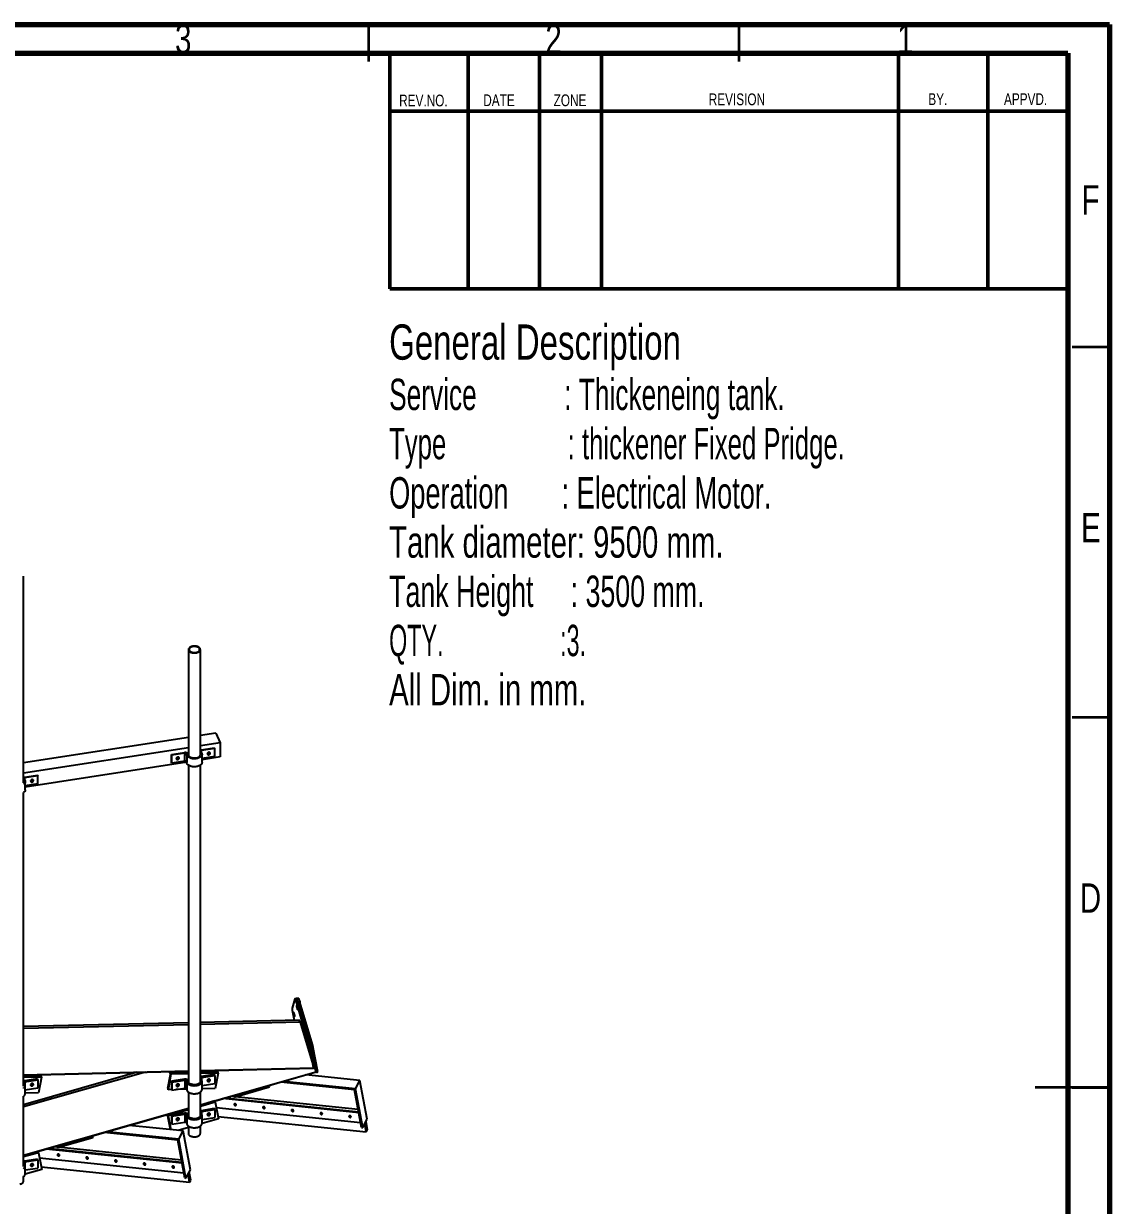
# Model space of a CAD drawing. Header units: millimetres. Extents: x 122 to 2816, y -707 to 556.
# Drawn here: x 394.2 to 540.7, y 220.1 to 379.7 of the extents above; entities that cross this region are included whole.
import ezdxf

# ---------------------------------------------------------------- set-up
doc = ezdxf.new("R2010")
doc.units = ezdxf.units.MM
doc.styles.add('SLDTEXTSTYLE0', font='TXT', dxfattribs={"width": 0.7})
doc.styles.add('SLDTEXTSTYLE1', font='TXT', dxfattribs={"width": 0.626316})
doc.styles.add('SLDTEXTSTYLE2', font='TXT', dxfattribs={"width": 0.613043})
doc.styles.add('SLDTEXTSTYLE3', font='TXT', dxfattribs={"width": 0.648571})
doc.styles.add('SLDTEXTSTYLE4', font='TXT', dxfattribs={"width": 0.638462})
doc.styles.add('SLDTEXTSTYLE5', font='TXT', dxfattribs={"width": 0.556})
doc.styles.add('SLDTEXTSTYLE7', font='TXT', dxfattribs={"width": 0.75})

# ---------------------------------------------------------------- blocks, each defined once
blk = doc.blocks.new('SW_NOTE_0')
at = {"color": 0, "linetype": 'Continuous', "lineweight": 0, "attachment_point": 1}
for s, insert, char_height, style in [('General Description', (0, 6.14), 4.7625, 'SLDTEXTSTYLE0'), ('Service            : Thickeneing tank.', (0, -1.19), 4.2333, 'SLDTEXTSTYLE1'), ('Type                 : thickener Fixed Pridge.', (0, -7.83), 4.2333, 'SLDTEXTSTYLE2'), ('Operation       : Electrical Motor.', (0, -14.48), 4.2333, 'SLDTEXTSTYLE3'), ('Tank diameter: 9500 mm.', (0, -21.12), 4.2333, 'SLDTEXTSTYLE0'), ('Tank Height     : 3500 mm.', (0, -27.77), 4.2333, 'SLDTEXTSTYLE4'), ('QTY.                  :3.', (0, -34.41), 4.2333, 'SLDTEXTSTYLE5'), ('All Dim. in mm.', (0, -41.05), 4.2333, 'SLDTEXTSTYLE0')]:
    blk.add_mtext(s, dxfattribs=dict(at, insert=insert, char_height=char_height, style=style))

msp = doc.modelspace()

# ---------------------------------------------------------------- linework, layer by layer
at = {"color": 7, "linetype": 'Continuous', "lineweight": 70}
for p, q in [((140.74355, 379.548928), (540.74355, 379.548928)), ((540.74355, 379.548928), (540.74355, 92.548928)), ((145.74355, 375.682453), (535.146022, 375.682453)), ((535.146022, 375.682453), (535.146022, 98.682453))]:
    msp.add_line(p, q, dxfattribs=at)
at = {"color": 7, "linetype": 'Continuous', "lineweight": 35}
for p, q in [((440.74355, 374.548928), (440.74355, 379.548928)), ((490.74355, 374.548928), (490.74355, 379.548928)), ((535.74355, 336.048928), (540.74355, 336.048928)), ((535.74355, 286.048928), (540.74355, 286.048928)), ((540.74455, 236.048928), (530.74255, 236.048928)), ((535.74355, 236.048928), (540.74355, 236.048928))]:
    msp.add_line(p, q, dxfattribs=at)
at = {"color": 7, "linetype": 'Continuous', "lineweight": 50}
for p, q in [((443.586411, 375.682453), (443.586411, 343.859534)), ((454.162349, 375.682453), (454.162349, 343.996239)), ((463.82176, 375.682453), (463.82176, 343.859513)), ((472.179207, 375.682453), (472.179207, 343.859534)), ((512.295892, 375.682453), (512.295892, 343.859534)), ((524.332504, 375.682453), (524.332504, 343.859513)), ((535.146022, 367.866732), (443.586411, 367.866732)), ((535.146022, 343.859534), (443.586411, 343.859534))]:
    msp.add_line(p, q, dxfattribs=at)
at = {"color": 7, "linetype": 'Continuous', "lineweight": 25}
for p, q in [((394.155047, 277.203026), (394.155047, 305.089791)), ((416.403415, 295.17128), (416.403415, 280.893528)), ((418.013415, 280.893528), (418.013415, 295.17128)), ((416.403415, 283.31039), (394.155047, 279.868928)), ((420.100165, 283.882217), (418.013415, 283.559431)), ((420.704076, 282.58111), (418.013415, 282.164909)), ((420.100165, 283.882217), (420.704076, 282.58111)), ((420.704076, 282.58111), (420.704076, 280.675848)), ((416.403415, 281.915868), (394.155047, 278.474406)), ((414.103583, 281.01576), (415.874447, 281.289684)), ((414.155346, 280.904237), (414.103583, 281.01576)), ((414.103583, 279.927039), (414.103583, 281.01576)), ((415.92621, 281.178161), (414.155346, 280.904237)), ((414.155346, 279.815516), (414.155346, 280.904237)), ((415.92621, 280.08944), (415.92621, 281.178161)), ((416.175082, 281.017906), (416.175082, 279.929185)), ((416.377974, 280.97786), (416.377974, 281.066638)), ((418.128274, 281.638315), (419.899138, 281.912239)), ((419.950901, 281.800715), (418.180037, 281.526791)), ((418.241749, 279.929185), (418.241749, 281.017906)), ((419.899138, 281.912239), (419.950901, 281.800715)), ((419.950901, 280.711994), (419.950901, 281.800715)), ((416.175082, 279.975286), (394.383381, 276.604464)), ((414.155346, 279.815516), (414.103583, 279.927039)), ((415.92621, 280.08944), (414.155346, 279.815516)), ((416.403415, 279.55517), (416.403415, 236.764604)), ((418.013415, 236.763421), (418.013415, 279.55517)), ((419.950901, 280.711994), (418.241749, 280.447616)), ((420.704076, 280.675848), (418.241749, 280.294966)), ((394.269906, 277.947812), (396.04077, 278.221736)), ((396.092534, 278.110213), (394.32167, 277.836289)), ((396.04077, 278.221736), (396.092534, 278.110213)), ((396.092534, 277.021492), (396.092534, 278.110213)), ((394.383381, 276.238682), (394.383381, 277.327403)), ((396.092534, 277.021492), (394.383381, 276.757114)), ((394.155047, 236.207546), (394.155047, 275.864667)), ((430.771095, 247.997719), (430.392293, 246.744992)), ((430.973102, 248.067253), (430.782191, 248.012739)), ((431.009672, 248.052864), (431.006405, 248.042058)), ((431.211679, 248.122398), (431.020768, 248.067883)), ((431.218459, 247.499713), (431.027548, 247.445199)), ((432.719299, 241.731535), (431.027548, 247.445199)), ((432.91021, 241.78605), (431.218459, 247.499713)), ((431.457036, 247.554858), (431.266125, 247.500343)), ((432.957876, 241.78668), (431.266125, 247.500343)), ((433.148787, 241.841194), (431.457036, 247.554858)), ((430.413893, 246.490713), (430.669333, 245.135372)), ((416.403415, 244.795595), (394.155047, 244.265696)), ((431.354761, 245.151697), (418.013415, 244.833941)), ((431.470536, 244.882895), (433.323893, 238.701922)), ((432.719299, 241.731535), (432.91021, 241.78605)), ((433.020449, 241.340801), (432.829538, 241.286287)), ((433.304286, 238.767314), (432.829538, 241.286287)), ((432.957876, 241.78668), (433.148787, 241.841194)), ((433.524466, 238.666526), (433.020449, 241.340801)), ((433.259026, 241.395946), (433.068115, 241.341431)), ((433.6526, 238.240204), (433.068115, 241.341431)), ((433.87141, 238.146686), (433.259026, 241.395946)), ((394.155047, 237.769022), (416.403415, 238.29892)), ((394.155047, 237.7319), (416.403415, 238.261799)), ((409.476236, 238.096812), (394.155047, 233.721844)), ((394.155047, 237.678881), (395.787713, 237.717767)), ((395.445188, 237.762628), (395.763373, 237.770207)), ((395.787713, 237.717767), (395.758158, 237.551809)), ((395.787713, 237.717767), (395.763373, 237.770207)), ((396.453417, 237.786642), (396.531374, 237.618685)), ((408.13081, 238.064767), (408.193788, 237.730609)), ((408.282161, 238.068372), (408.338054, 237.771804)), ((409.030554, 238.086197), (409.051416, 237.975504)), ((413.639942, 235.970542), (413.965043, 237.796073)), ((414.046361, 237.850507), (413.672003, 235.74838)), ((413.950237, 237.98106), (413.848179, 238.20094)), ((413.953598, 238.203451), (414.031555, 238.035494)), ((414.749061, 238.222397), (414.849265, 238.00651)), ((414.878819, 238.172468), (414.849265, 238.00651)), ((414.849265, 238.00651), (416.403415, 238.043526)), ((414.854479, 238.224907), (415.172664, 238.232486)), ((414.854479, 238.224907), (414.878819, 238.172468)), ((414.878819, 238.172468), (416.403415, 238.20878)), ((418.013415, 238.337266), (433.323893, 238.701922)), ((418.013415, 238.300145), (433.309215, 238.664452)), ((418.013415, 238.247126), (419.651596, 238.286143)), ((418.013415, 233.705365), (433.671863, 238.176637)), ((418.013415, 233.677824), (433.656159, 238.144611)), ((418.013415, 238.081872), (419.622041, 238.120185)), ((419.899412, 237.782721), (418.128548, 237.508798)), ((419.309071, 238.331004), (419.627256, 238.338583)), ((419.651596, 238.286143), (419.622041, 238.120185)), ((419.651596, 238.286143), (419.627256, 238.338583)), ((419.951176, 237.671198), (419.899412, 237.782721)), ((420.410063, 238.002074), (420.035705, 235.899947)), ((420.3173, 238.355018), (420.395257, 238.187061)), ((439.565989, 236.99172), (432.270314, 237.748883)), ((433.323893, 238.701922), (433.309215, 238.664452)), ((433.333555, 238.612012), (433.313979, 238.676612)), ((433.333555, 238.612012), (433.318976, 238.689369)), ((433.524466, 238.666526), (433.333555, 238.612012)), ((433.671863, 238.176637), (433.523489, 238.666247)), ((433.656159, 238.144611), (433.671863, 238.176637)), ((433.656159, 238.144611), (433.680499, 238.092171)), ((433.680499, 238.092171), (433.666602, 238.165907)), ((433.680499, 238.092171), (433.87141, 238.146686)), ((394.155047, 237.513627), (395.758158, 237.551809)), ((396.035529, 237.214345), (394.264665, 236.940422)), ((394.316429, 236.828898), (396.087293, 237.102822)), ((394.37814, 235.231292), (394.37814, 236.320013)), ((395.421502, 236.550021), (395.42354, 236.567254)), ((396.087293, 237.102822), (396.035529, 237.214345)), ((396.087293, 237.102822), (396.087293, 236.014101)), ((396.54618, 237.433698), (396.171822, 235.331571)), ((415.874721, 237.160167), (414.103857, 236.886243)), ((414.103857, 236.886243), (414.155621, 236.77472)), ((414.103857, 236.886243), (414.103857, 235.797522)), ((414.155621, 236.77472), (415.926485, 237.048644)), ((414.155621, 236.77472), (414.155621, 235.685999)), ((415.099706, 236.470941), (415.101745, 236.488184)), ((415.926485, 237.048644), (415.926485, 235.959923)), ((416.175356, 236.888389), (416.175356, 235.799668)), ((416.378249, 236.848343), (416.378249, 236.93712)), ((418.180312, 237.397274), (419.951176, 237.671198)), ((418.242023, 235.799668), (418.242023, 236.888389)), ((418.242023, 236.318099), (419.951176, 236.582477)), ((419.285385, 237.118397), (419.287421, 237.135602)), ((419.951176, 237.671198), (419.951176, 236.582477)), ((422.54402, 234.912148), (427.316797, 236.275015)), ((422.573575, 234.755334), (427.346352, 236.118201)), ((426.974272, 236.236597), (427.292457, 236.327455)), ((427.316797, 236.275015), (427.292457, 236.327455)), ((427.316797, 236.275015), (427.346352, 236.118201)), ((438.820474, 235.75309), (428.890169, 236.783682)), ((438.950908, 235.867676), (429.219251, 236.877651)), ((438.950908, 235.867676), (439.565989, 236.99172)), ((440.551142, 231.764582), (439.565989, 236.99172)), ((394.155047, 225.371496), (394.155047, 234.861067)), ((394.37814, 235.749723), (396.087293, 236.014101)), ((396.171822, 235.331571), (394.37814, 235.28885)), ((413.672003, 235.74838), (413.654748, 235.785555)), ((414.121695, 235.759091), (413.672003, 235.74838)), ((414.103857, 235.797522), (414.155621, 235.685999)), ((414.155621, 235.685999), (415.926485, 235.959923)), ((416.175356, 235.808004), (414.72032, 235.773348)), ((416.403415, 235.425849), (416.403415, 232.17326)), ((418.013415, 232.17326), (418.013415, 235.425456)), ((420.035705, 235.899947), (418.242023, 235.857226)), ((439.406007, 232.646304), (421.066477, 234.549626)), ((439.3894, 232.734418), (421.288372, 234.612988)), ((422.550052, 234.806014), (422.12048, 234.850596)), ((422.481509, 234.953688), (422.573575, 234.755334)), ((422.51968, 234.964588), (422.837866, 235.055446)), ((422.51968, 234.964588), (422.54402, 234.912148)), ((422.54402, 234.912148), (422.573575, 234.755334)), ((439.327124, 233.064848), (422.697477, 234.790714)), ((439.780999, 230.656631), (438.820474, 235.75309)), ((439.936062, 230.640538), (438.950908, 235.867676)), ((394.155047, 226.892604), (416.403415, 233.245629)), ((394.155047, 226.865063), (416.403415, 233.218088)), ((419.899138, 233.19197), (418.128274, 232.918046)), ((418.180037, 232.806523), (419.950901, 233.080447)), ((419.950901, 233.080447), (419.899138, 233.19197)), ((419.950901, 233.080447), (419.950901, 231.991726)), ((419.9742, 234.237726), (419.976293, 234.233216)), ((420.030505, 234.054324), (420.454121, 231.806655)), ((420.160915, 233.362383), (439.652295, 231.339519)), ((413.590382, 232.370769), (413.572326, 232.40967)), ((413.610497, 232.42057), (413.612591, 232.41606)), ((413.99079, 230.354989), (413.644594, 232.191877)), ((413.666803, 232.237168), (414.022149, 230.351735)), ((415.874447, 232.569416), (414.103583, 232.295492)), ((414.103583, 232.295492), (414.155346, 232.183969)), ((414.103583, 232.295492), (414.103583, 231.206771)), ((414.155346, 232.183969), (415.92621, 232.457893)), ((414.155346, 232.183969), (414.155346, 231.095248)), ((414.155346, 231.095248), (415.92621, 231.369171)), ((415.92621, 232.457893), (415.92621, 231.369171)), ((416.175082, 232.297637), (416.175082, 231.208916)), ((416.377974, 232.257592), (416.377974, 232.346369)), ((420.454121, 231.806655), (418.240019, 231.174418)), ((418.241749, 231.208916), (418.241749, 232.297637)), ((418.241749, 231.727348), (419.950901, 231.991726)), ((420.390596, 232.143713), (440.418701, 230.065147)), ((439.936062, 230.640538), (440.551142, 231.764582)), ((440.586451, 230.371704), (440.382143, 231.455741)), ((414.956591, 228.938755), (405.026286, 229.969347)), ((415.087026, 229.053341), (405.355368, 230.063316)), ((415.702106, 230.177385), (408.406431, 230.934548)), ((414.103583, 231.206771), (414.155346, 231.095248)), ((416.403415, 230.649975), (415.002624, 230.249979)), ((415.087026, 229.053341), (415.702106, 230.177385)), ((416.687259, 224.950247), (415.702106, 230.177385)), ((416.403415, 230.834901), (416.403415, 229.848015)), ((418.013415, 229.848015), (418.013415, 230.834901)), ((439.780999, 230.656631), (439.936062, 230.640538)), ((440.418701, 230.065147), (440.214394, 231.149184)), ((440.418701, 230.065147), (440.586451, 230.371704)), ((398.617626, 228.139353), (398.709692, 227.940999)), ((398.655798, 228.150253), (398.973983, 228.241111)), ((398.655798, 228.150253), (398.680138, 228.097813)), ((398.680138, 228.097813), (403.452914, 229.46068)), ((398.709692, 227.940999), (403.482469, 229.303866)), ((403.110389, 229.422262), (403.428574, 229.51312)), ((403.452914, 229.46068), (403.428574, 229.51312)), ((403.452914, 229.46068), (403.482469, 229.303866)), ((415.917116, 223.842296), (414.956591, 228.938755)), ((416.072179, 223.826203), (415.087026, 229.053341)), ((396.110317, 227.423391), (396.11241, 227.418881)), ((396.166622, 227.239989), (396.590238, 224.99232)), ((396.297032, 226.548048), (415.788412, 224.525184)), ((415.542124, 225.831969), (397.202594, 227.735291)), ((415.525517, 225.920083), (397.424489, 227.798653)), ((398.686169, 227.99168), (398.256597, 228.036261)), ((398.680138, 228.097813), (398.709692, 227.940999)), ((415.463241, 226.250513), (398.833594, 227.976379)), ((396.035255, 226.377635), (394.264391, 226.103711)), ((394.316155, 225.992188), (396.087019, 226.266112)), ((396.590238, 224.99232), (394.376136, 224.360083)), ((394.377866, 224.394581), (394.377866, 225.483302)), ((394.377866, 224.913013), (396.087019, 225.177391)), ((396.087019, 226.266112), (396.035255, 226.377635)), ((396.087019, 226.266112), (396.087019, 225.177391)), ((396.526713, 225.329378), (416.554819, 223.250812)), ((416.072179, 223.826203), (416.687259, 224.950247)), ((394.155047, 223.43571), (394.155047, 224.024557)), ((415.917116, 223.842296), (416.072179, 223.826203)), ((416.554819, 223.250812), (416.350511, 224.334849)), ((416.722568, 223.557369), (416.51826, 224.641406)), ((416.554819, 223.250812), (416.722568, 223.557369))]:
    msp.add_line(p, q, dxfattribs=at)
at = {"color": 8, "linetype": 'Continuous', "lineweight": 25}
for p, q in [((416.377036, 280.984979), (416.377036, 281.050833)), ((418.180037, 281.220967), (418.180037, 281.526791)), ((394.32167, 277.530465), (394.32167, 277.836289)), ((416.403415, 244.524036), (394.155047, 243.994137)), ((431.470536, 244.882895), (418.013415, 244.562382)), ((410.625329, 238.12418), (394.155047, 233.421089)), ((414.827018, 238.05444), (414.031555, 238.035494)), ((416.403415, 237.906646), (414.046361, 237.850507)), ((420.410063, 238.002074), (418.013415, 237.944992)), ((420.395257, 238.187061), (419.630708, 238.168852)), ((396.54618, 237.433698), (394.155047, 237.376747)), ((394.316429, 236.828898), (394.316429, 236.523074)), ((396.531374, 237.618685), (395.766825, 237.600475)), ((416.377311, 236.921315), (416.377311, 236.855462)), ((418.180312, 237.397274), (418.180312, 237.09145)), ((416.403415, 233.21298), (413.612591, 232.41606)), ((416.403415, 233.018608), (413.666803, 232.237168)), ((419.976293, 234.233216), (418.013415, 233.672716)), ((420.030505, 234.054324), (418.013415, 233.478344)), ((416.377036, 232.330564), (416.377036, 232.264711)), ((418.180037, 232.806523), (418.180037, 232.500699)), ((396.11241, 227.418881), (394.155047, 226.859956)), ((396.166622, 227.239989), (394.155047, 226.665584)), ((394.316155, 225.992188), (394.316155, 225.686364))]:
    msp.add_line(p, q, dxfattribs=at)
at = {"color": 7, "linetype": 'Continuous', "lineweight": 25, "flags": 128}
for points in [[(416.622706, 294.852478), (416.693542, 294.814047), (416.771886, 294.780824), (416.856595, 294.753295), (416.946435, 294.731862), (417.040095, 294.716836), (417.136209, 294.708437), (417.233376, 294.706787), (417.33018, 294.71191), (417.425207, 294.723733), (417.517074, 294.742081), (417.604439, 294.766688), (417.68603, 294.797195), (417.760656, 294.833157), (417.827229, 294.87405), (417.884778, 294.919277), (417.932465, 294.968178), (417.969593, 295.020042), (417.995621, 295.07411), (418.01017, 295.129596), (418.013028, 295.18569), (418.004153, 295.241573), (417.983674, 295.296431), (417.95189, 295.349465), (417.909265, 295.3999), (417.856419, 295.447001), (417.794125, 295.490082), (417.723289, 295.528513), (417.644945, 295.561736), (417.560236, 295.589265), (417.470396, 295.610698), (417.376736, 295.625724), (417.280622, 295.634123), (417.183454, 295.635773), (417.086651, 295.63065), (416.991623, 295.618827), (416.899757, 295.600479), (416.812391, 295.575872), (416.730801, 295.545365), (416.656175, 295.509403), (416.589602, 295.46851), (416.532053, 295.423283), (416.484366, 295.374382), (416.447238, 295.322518), (416.42121, 295.26845), (416.40666, 295.212964), (416.403802, 295.15687), (416.412678, 295.100987), (416.433157, 295.046129), (416.46494, 294.993095), (416.507566, 294.94266), (416.560411, 294.895559), (416.622706, 294.852478)], [(416.689887, 294.889045), (416.756663, 294.853083), (416.830857, 294.822346), (416.91125, 294.797339), (416.996523, 294.778472), (417.085275, 294.766054), (417.176049, 294.760291), (417.267355, 294.761276), (417.357692, 294.768993), (417.445579, 294.783315), (417.529571, 294.804009), (417.60829, 294.830732), (417.680443, 294.863048), (417.744846, 294.900424), (417.80044, 294.942248), (417.846313, 294.987833), (417.881712, 295.03643), (417.906055, 295.087241), (417.918944, 295.139432), (417.920165, 295.192146), (417.909699, 295.244517), (417.887719, 295.295686), (417.854584, 295.344812), (417.810839, 295.391089), (417.757202, 295.433757), (417.694555, 295.472114), (417.623925, 295.505532), (417.546472, 295.533461), (417.463468, 295.555444), (417.376277, 295.571118), (417.286329, 295.580228), (417.195102, 295.582622), (417.104093, 295.578262), (417.014797, 295.567219), (416.928681, 295.549675), (416.847158, 295.525918), (416.771567, 295.496338), (416.703148, 295.46142), (416.643026, 295.421738), (416.592188, 295.377944), (416.551469, 295.330756), (416.521536, 295.28095), (416.502882, 295.229343), (416.495812, 295.176782), (416.500444, 295.124131), (416.516701, 295.072255), (416.544315, 295.022004), (416.582834, 294.974204), (416.631625, 294.929641), (416.689887, 294.889045)], [(415.874447, 281.289684), (415.942432, 281.296639), (416.011477, 281.296741), (416.079523, 281.289987), (416.144543, 281.276579), (416.204601, 281.256915), (416.257907, 281.231582), (416.302872, 281.201335), (416.338156, 281.167074), (416.362709, 281.129821), (416.375799, 281.090685), (416.377036, 281.050833)], [(416.177505, 281.058735), (416.17512, 281.086073), (416.161655, 281.112318), (416.137865, 281.135996), (416.105088, 281.155776), (416.065167, 281.170545), (416.020346, 281.179474), (415.973142, 281.182061), (415.92621, 281.178161)], [(418.065847, 281.350831), (418.123319, 281.295202), (418.170005, 281.236304), (418.205354, 281.174831), (418.228949, 281.111508), (418.240512, 281.047081), (418.239907, 280.98231), (418.227142, 280.917959), (418.202365, 280.854786), (418.165871, 280.793537), (418.118088, 280.734933), (418.05958, 280.679665), (417.991038, 280.628384), (417.913268, 280.581696), (417.827189, 280.540151), (417.733814, 280.504239), (417.634245, 280.474382), (417.529656, 280.450933), (417.421279, 280.434169), (417.310393, 280.424287), (417.198304, 280.421404), (417.086335, 280.425553), (416.975804, 280.436686), (416.868017, 280.454671), (416.764242, 280.479297), (416.665704, 280.510273), (416.573565, 280.547233), (416.48891, 280.589743), (416.412738, 280.6373), (416.345947, 280.689345), (416.289324, 280.745264), (416.243537, 280.804397), (416.209126, 280.866047), (416.186496, 280.929487), (416.175914, 280.99397), (416.177505, 281.058735)], [(416.377036, 281.050833), (416.376137, 280.993708), (416.386974, 280.936925), (416.409394, 280.881284), (416.443081, 280.827569), (416.48756, 280.776539), (416.542205, 280.728912), (416.606243, 280.68536), (416.678773, 280.646497), (416.758772, 280.612872), (416.845111, 280.584958), (416.936573, 280.563149), (417.031868, 280.547753), (417.129653, 280.538986), (417.228549, 280.536973), (417.327161, 280.541742), (417.424098, 280.553225), (417.517994, 280.571261), (417.607524, 280.595595), (417.691427, 280.625884), (417.768518, 280.661701), (417.837712, 280.70254), (417.898031, 280.747827), (417.948626, 280.796923), (417.988783, 280.849134), (418.017937, 280.903726), (418.035674, 280.959927), (418.041747, 281.016946), (418.036069, 281.073979), (418.018719, 281.130221), (418.013415, 281.142284)], [(418.013415, 281.608731), (418.063373, 281.624714), (418.128274, 281.638315)], [(418.180037, 281.526791), (418.136015, 281.516623), (418.097377, 281.500757), (418.066293, 281.480087), (418.044513, 281.455773), (418.033259, 281.429183), (418.033164, 281.401811), (418.044234, 281.375195), (418.065847, 281.350831)], [(418.953014, 281.110061), (418.980648, 281.093684), (419.023083, 281.080527), (419.069987, 281.077602), (419.118412, 281.085092), (419.165316, 281.102528), (419.207751, 281.128813), (419.243051, 281.162296), (419.268999, 281.200873), (419.283963, 281.24212), (419.287149, 281.26515)], [(418.95302, 281.110056), (418.953374, 281.109792), (418.990686, 281.08947), (419.034502, 281.078818), (419.082069, 281.078505), (419.130399, 281.088551), (419.176454, 281.108325), (419.21734, 281.136584), (419.25049, 281.171553), (419.273818, 281.211034), (419.285861, 281.252546), (419.287149, 281.265143)], [(419.145963, 281.295152), (419.09792, 281.28259), (419.052896, 281.260556), (419.013719, 281.230434), (418.982852, 281.194118), (418.962233, 281.153889), (418.953159, 281.112274), (418.9562, 281.07189), (418.971164, 281.035272), (418.997112, 281.004722), (419.032412, 280.98216), (419.074847, 280.969003), (419.121751, 280.966078), (419.170176, 280.973569), (419.217079, 280.991004), (419.259515, 281.017289), (419.294815, 281.050772), (419.320762, 281.089349), (419.335727, 281.130596), (419.338767, 281.171922), (419.329693, 281.210729), (419.309075, 281.24458), (419.278208, 281.271347), (419.239031, 281.289348), (419.194006, 281.297453), (419.145963, 281.295152)], [(414.767335, 280.462604), (414.794969, 280.446227), (414.837405, 280.43307), (414.884308, 280.430145), (414.932733, 280.437636), (414.979637, 280.455071), (415.022072, 280.481356), (415.057373, 280.514839), (415.08332, 280.553416), (415.098284, 280.594663), (415.10147, 280.617694)], [(414.767341, 280.4626), (414.767695, 280.462335), (414.805007, 280.442013), (414.848823, 280.431361), (414.896391, 280.431049), (414.94472, 280.441095), (414.990775, 280.460869), (415.031662, 280.489128), (415.064811, 280.524096), (415.08814, 280.563577), (415.100183, 280.60509), (415.10147, 280.617687)], [(414.960285, 280.647696), (414.912241, 280.635133), (414.867217, 280.613099), (414.82804, 280.582978), (414.797173, 280.546662), (414.776555, 280.506432), (414.767481, 280.464818), (414.770521, 280.424433), (414.785485, 280.387816), (414.811433, 280.357266), (414.846733, 280.334704), (414.889168, 280.321547), (414.936072, 280.318622), (414.984497, 280.326112), (415.031401, 280.343548), (415.073836, 280.369833), (415.109136, 280.403316), (415.135084, 280.441893), (415.150048, 280.48314), (415.153089, 280.524465), (415.144015, 280.563272), (415.123396, 280.597123), (415.092529, 280.62389), (415.053352, 280.641891), (415.008328, 280.649996), (414.960285, 280.647696)], [(416.175082, 279.997481), (416.161655, 280.023597), (416.137865, 280.047275), (416.105088, 280.067055), (416.065167, 280.081824), (416.020346, 280.090753), (415.973142, 280.09334), (415.92621, 280.08944)], [(418.241749, 279.929185), (418.239907, 279.893589), (418.227142, 279.829238), (418.202365, 279.766065), (418.165871, 279.704816), (418.118088, 279.646212), (418.05958, 279.590944), (417.991038, 279.539663), (417.913268, 279.492975), (417.827189, 279.45143), (417.733814, 279.415517), (417.634245, 279.385661), (417.529656, 279.362212), (417.421279, 279.345448), (417.310393, 279.335566), (417.198304, 279.332683), (417.086335, 279.336832), (416.975804, 279.347965), (416.868017, 279.36595), (416.764242, 279.390576), (416.665704, 279.421551), (416.573565, 279.458512), (416.48891, 279.501022), (416.412738, 279.548579), (416.345947, 279.600624), (416.289324, 279.656543), (416.243537, 279.715676), (416.209126, 279.777326), (416.186496, 279.840766), (416.175914, 279.905249), (416.175082, 279.929185)], [(394.207479, 277.660328), (394.264951, 277.604699), (394.311637, 277.545801), (394.346986, 277.484328), (394.370581, 277.421005), (394.382144, 277.356578), (394.381539, 277.291808), (394.368774, 277.227457), (394.343997, 277.164284), (394.307503, 277.103035), (394.25972, 277.04443), (394.201212, 276.989162), (394.13267, 276.937882)], [(394.155047, 277.918228), (394.205005, 277.934212), (394.269906, 277.947812)], [(394.32167, 277.836289), (394.277647, 277.82612), (394.239009, 277.810255), (394.207926, 277.789584), (394.186145, 277.765271), (394.174891, 277.73868), (394.174797, 277.711308), (394.185867, 277.684692), (394.207479, 277.660328)], [(395.287595, 277.60465), (395.239552, 277.592088), (395.194528, 277.570053), (395.155351, 277.539932), (395.124484, 277.503616), (395.103865, 277.463386), (395.094791, 277.421772), (395.097832, 277.381387), (395.112796, 277.34477), (395.138744, 277.31422), (395.174044, 277.291658), (395.216479, 277.278501), (395.263383, 277.275576), (395.311808, 277.283066), (395.358712, 277.300502), (395.401147, 277.326787), (395.436447, 277.36027), (395.462394, 277.398847), (395.477359, 277.440094), (395.480399, 277.481419), (395.471325, 277.520227), (395.450707, 277.554077), (395.41984, 277.580844), (395.380663, 277.598846), (395.335639, 277.606951), (395.287595, 277.60465)], [(394.130416, 277.158632), (394.159569, 277.213223), (394.177307, 277.269425), (394.183379, 277.326444), (394.177701, 277.383476), (394.160351, 277.439718), (394.155047, 277.451781)], [(394.383381, 276.238682), (394.381539, 276.203087), (394.368774, 276.138736), (394.343997, 276.075563), (394.307503, 276.014313), (394.25972, 275.955709), (394.201212, 275.900441), (394.13267, 275.849161)], [(395.094644, 277.41956), (395.095006, 277.419289), (395.132318, 277.398967), (395.176134, 277.388315), (395.223701, 277.388003), (395.272031, 277.398049), (395.318086, 277.417823), (395.358972, 277.446082), (395.392122, 277.48105), (395.415451, 277.520531), (395.427493, 277.562044), (395.428781, 277.574651)], [(395.094646, 277.419558), (395.12228, 277.403181), (395.164715, 277.390024), (395.211619, 277.387099), (395.260044, 277.39459), (395.306948, 277.412025), (395.349383, 277.43831), (395.384683, 277.471793), (395.410631, 277.51037), (395.425595, 277.551617), (395.428781, 277.574648)], [(431.027548, 247.445199), (431.000685, 247.533164), (430.973131, 247.617987), (430.945424, 247.698016), (430.918102, 247.771693), (430.891699, 247.837585), (430.866726, 247.894409), (430.843671, 247.941059), (430.822982, 247.976626), (430.805062, 248.00042), (430.79026, 248.011976), (430.778864, 248.01107), (430.771095, 247.997719)], [(430.973102, 248.067253), (430.981171, 248.066491), (430.995973, 248.054935), (431.013893, 248.031141), (431.034582, 247.995573), (431.057637, 247.948923), (431.08261, 247.892099), (431.109014, 247.826208), (431.136335, 247.75253), (431.164042, 247.672501), (431.191596, 247.587679), (431.218459, 247.499713)], [(431.266125, 247.500343), (431.239262, 247.588309), (431.211708, 247.673131), (431.184001, 247.75316), (431.156679, 247.826838), (431.130276, 247.89273), (431.105303, 247.949553), (431.082248, 247.996203), (431.061559, 248.031771), (431.043639, 248.055565), (431.028837, 248.067121), (431.017441, 248.066215), (431.009672, 248.052864)], [(431.211679, 248.122398), (431.219748, 248.121635), (431.23455, 248.110079), (431.25247, 248.086286), (431.273159, 248.050718), (431.296214, 248.004068), (431.321187, 247.947244), (431.347591, 247.881352), (431.374912, 247.807675), (431.402619, 247.727646), (431.430173, 247.642823), (431.457036, 247.554858)], [(430.771679, 245.761434), (430.761595, 245.809858), (430.748754, 245.86297), (430.733759, 245.918288), (430.717309, 245.973224), (430.700174, 246.025211), (430.683156, 246.071816), (430.667049, 246.110861), (430.652608, 246.14052), (430.640507, 246.159407), (430.631313, 246.166637), (430.625454, 246.161874), (430.623206, 246.14534), (430.624673, 246.117808), (430.629787, 246.080565), (430.638308, 246.035352), (430.649838, 245.984285), (430.663838, 245.92975), (430.679654, 245.874298), (430.696545, 245.820522), (430.713722, 245.770935), (430.730382, 245.727858), (430.745746, 245.693303), (430.759095, 245.668887), (430.769806, 245.655751), (430.777377, 245.65451), (430.781454, 245.665222), (430.781847, 245.687385), (430.778537, 245.719964), (430.771679, 245.761434)], [(431.135712, 246.684701), (431.125627, 246.733124), (431.112787, 246.786237), (431.097791, 246.841554), (431.081341, 246.89649), (431.064207, 246.948477), (431.047188, 246.995082), (431.031082, 247.034127), (431.016641, 247.063786), (431.00454, 247.082673), (430.995345, 247.089904), (430.989487, 247.08514), (430.987239, 247.068606), (430.988706, 247.041074), (430.993819, 247.003831), (431.00234, 246.958619), (431.01387, 246.907551), (431.027871, 246.853016), (431.043686, 246.797564), (431.060577, 246.743788), (431.077755, 246.694202), (431.094415, 246.651124), (431.109778, 246.616569), (431.123128, 246.592153), (431.133838, 246.579017), (431.141409, 246.577776), (431.145486, 246.588488), (431.145879, 246.610651), (431.142569, 246.64323), (431.135712, 246.684701)], [(432.583413, 241.858115), (432.573328, 241.906538), (432.560488, 241.959651), (432.545492, 242.014968), (432.529042, 242.069905), (432.511907, 242.121891), (432.494889, 242.168496), (432.478783, 242.207541), (432.464341, 242.2372), (432.452241, 242.256087), (432.443046, 242.263318), (432.437188, 242.258555), (432.434939, 242.24202), (432.436406, 242.214488), (432.44152, 242.177245), (432.450041, 242.132033), (432.461571, 242.080965), (432.475571, 242.026431), (432.491387, 241.970979), (432.508278, 241.917202), (432.525455, 241.867616), (432.542115, 241.824538), (432.557479, 241.789983), (432.570829, 241.765567), (432.581539, 241.752432), (432.58911, 241.751191), (432.593187, 241.761902), (432.59358, 241.784065), (432.59027, 241.816644), (432.583413, 241.858115)], [(394.127429, 235.930491), (394.195972, 235.981771), (394.254479, 236.037039), (394.302262, 236.095644), (394.338757, 236.156893), (394.363533, 236.220066), (394.376299, 236.284417), (394.376903, 236.349187), (394.36534, 236.413614), (394.341745, 236.476937), (394.306396, 236.53841), (394.25971, 236.597309), (394.202238, 236.652938)], [(394.155047, 236.432479), (394.155111, 236.432327), (394.17246, 236.376085), (394.178138, 236.319053), (394.172066, 236.262034), (394.154328, 236.205832)], [(394.264665, 236.940422), (394.199764, 236.926821), (394.155047, 236.912775)], [(394.202238, 236.652938), (394.180626, 236.677301), (394.169556, 236.703917), (394.16965, 236.73129), (394.180904, 236.75788), (394.202685, 236.782194), (394.233768, 236.802864), (394.272406, 236.818729), (394.316429, 236.828898)], [(395.282355, 236.270642), (395.330398, 236.283205), (395.375422, 236.305239), (395.414599, 236.33536), (395.445466, 236.371676), (395.466085, 236.411906), (395.475159, 236.45352), (395.472118, 236.493905), (395.457154, 236.530522), (395.431206, 236.561072), (395.395906, 236.583634), (395.353471, 236.596791), (395.306567, 236.599716), (395.258142, 236.592226), (395.211238, 236.57479), (395.168803, 236.548505), (395.133503, 236.515022), (395.107555, 236.476445), (395.092591, 236.435198), (395.089551, 236.393873), (395.098625, 236.355066), (395.119243, 236.321215), (395.15011, 236.294448), (395.189287, 236.276447), (395.234311, 236.268342), (395.282355, 236.270642)], [(395.230591, 236.382166), (395.278634, 236.394728), (395.323658, 236.416762), (395.362835, 236.446884), (395.393702, 236.4832), (395.414321, 236.523429), (395.423395, 236.565043), (395.42354, 236.567257)], [(414.960559, 236.191562), (415.008602, 236.204124), (415.053627, 236.226158), (415.092803, 236.25628), (415.123671, 236.292596), (415.144289, 236.332825), (415.153363, 236.37444), (415.150322, 236.414824), (415.135358, 236.451442), (415.109411, 236.481992), (415.07411, 236.504554), (415.031675, 236.517711), (414.984771, 236.520636), (414.936346, 236.513145), (414.889443, 236.49571), (414.847008, 236.469425), (414.811707, 236.435942), (414.78576, 236.397365), (414.770796, 236.356118), (414.767755, 236.314792), (414.776829, 236.275985), (414.797447, 236.242134), (414.828315, 236.215367), (414.867491, 236.197366), (414.912516, 236.189261), (414.960559, 236.191562)], [(414.908795, 236.303085), (414.956838, 236.315647), (415.001863, 236.337682), (415.041039, 236.367803), (415.071907, 236.404119), (415.092525, 236.444349), (415.101599, 236.485963), (415.101745, 236.488177)], [(416.377311, 236.921315), (416.376074, 236.961168), (416.362984, 237.000303), (416.33843, 237.037557), (416.303146, 237.071817), (416.258181, 237.102065), (416.204875, 237.127398), (416.144818, 237.147062), (416.079797, 237.16047), (416.011751, 237.167224), (415.942706, 237.167122), (415.874721, 237.160167)], [(415.926485, 237.048644), (415.973416, 237.052544), (416.02062, 237.049957), (416.065442, 237.041028), (416.105363, 237.026258), (416.138139, 237.006479), (416.161929, 236.982801), (416.175395, 236.956556), (416.17778, 236.929218)], [(416.17778, 236.929218), (416.176188, 236.864453), (416.18677, 236.79997), (416.2094, 236.736529), (416.243812, 236.674879), (416.289599, 236.615746), (416.346222, 236.559828), (416.413013, 236.507783), (416.489185, 236.460226), (416.573839, 236.417716), (416.665979, 236.380755), (416.764516, 236.34978), (416.868291, 236.325154), (416.976079, 236.307169), (417.086609, 236.296036), (417.198578, 236.291887), (417.310667, 236.29477), (417.421553, 236.304652), (417.52993, 236.321416), (417.634519, 236.344865), (417.734088, 236.374721), (417.827463, 236.410634), (417.913543, 236.452179), (417.991312, 236.498867), (418.059855, 236.550147), (418.118362, 236.605415), (418.166145, 236.66402), (418.20264, 236.725269), (418.227416, 236.788442), (418.240182, 236.852793), (418.240786, 236.917564), (418.229223, 236.98199), (418.205628, 237.045313), (418.170279, 237.106786), (418.123593, 237.165685), (418.066121, 237.221314)], [(418.013415, 237.013356), (418.018994, 237.000703), (418.036343, 236.944461), (418.042021, 236.887429), (418.035949, 236.83041), (418.018211, 236.774208), (417.989058, 236.719617), (417.9489, 236.667406), (417.898305, 236.61831), (417.837986, 236.573023), (417.768792, 236.532183), (417.691701, 236.496366), (417.607798, 236.466077), (417.518268, 236.441743), (417.424372, 236.423708), (417.327435, 236.412225), (417.228823, 236.407456), (417.129928, 236.409469), (417.032143, 236.418236), (416.936847, 236.433632), (416.845385, 236.45544), (416.759046, 236.483354), (416.679047, 236.51698), (416.606517, 236.555842), (416.542479, 236.599394), (416.487834, 236.647021), (416.443355, 236.698052), (416.409668, 236.751767), (416.387248, 236.807408), (416.376411, 236.864191), (416.377311, 236.921315), (416.377311, 236.921315)], [(418.128548, 237.508798), (418.063647, 237.495197), (418.013415, 237.47911)], [(418.066121, 237.221314), (418.044509, 237.245677), (418.033439, 237.272293), (418.033533, 237.299666), (418.044787, 237.326256), (418.066568, 237.35057), (418.097651, 237.37124), (418.136289, 237.387105), (418.180312, 237.397274)], [(419.146237, 236.839018), (419.194281, 236.851581), (419.239305, 236.873615), (419.278482, 236.903736), (419.309349, 236.940052), (419.329968, 236.980282), (419.339041, 237.021896), (419.336001, 237.062281), (419.321037, 237.098898), (419.295089, 237.129448), (419.259789, 237.15201), (419.217354, 237.165167), (419.17045, 237.168092), (419.122025, 237.160602), (419.075121, 237.143166), (419.032686, 237.116881), (418.997386, 237.083398), (418.971438, 237.044821), (418.956474, 237.003574), (418.953434, 236.962249), (418.962507, 236.923442), (418.983126, 236.889591), (419.013993, 236.862824), (419.05317, 236.844823), (419.098194, 236.836718), (419.146237, 236.839018)], [(419.094474, 236.950542), (419.142517, 236.963104), (419.187541, 236.985138), (419.226718, 237.01526), (419.257585, 237.051576), (419.278204, 237.091805), (419.287278, 237.13342), (419.287423, 237.135633)], [(394.127429, 234.84177), (394.195972, 234.89305), (394.254479, 234.948318), (394.302262, 235.006923), (394.338757, 235.068172), (394.363533, 235.131345), (394.376299, 235.195696), (394.37814, 235.231292)], [(415.926485, 235.959923), (415.973416, 235.963823), (416.02062, 235.961236), (416.065442, 235.952307), (416.105363, 235.937537), (416.138139, 235.917758), (416.161929, 235.89408), (416.175356, 235.867963)], [(416.175356, 235.799668), (416.176188, 235.775732), (416.18677, 235.711249), (416.2094, 235.647808), (416.243812, 235.586158), (416.289599, 235.527025), (416.346222, 235.471107), (416.413013, 235.419062), (416.489185, 235.371504), (416.573839, 235.328995), (416.665979, 235.292034), (416.764516, 235.261058), (416.868291, 235.236433), (416.976079, 235.218448), (417.086609, 235.207315), (417.198578, 235.203165), (417.310667, 235.206049), (417.421553, 235.215931), (417.52993, 235.232695), (417.634519, 235.256144), (417.734088, 235.286), (417.827463, 235.321913), (417.913543, 235.363458), (417.991312, 235.410146), (418.059855, 235.461426), (418.118362, 235.516694), (418.166145, 235.575299), (418.20264, 235.636548), (418.227416, 235.699721), (418.240182, 235.764072), (418.242023, 235.799668)], [(422.85456, 233.723442), (422.842662, 233.757163), (422.820422, 233.789326), (422.789642, 233.817325), (422.752814, 233.838891), (422.712924, 233.852278), (422.673202, 233.8564), (422.636866, 233.850924), (422.606861, 233.836294), (422.585617, 233.813695), (422.574855, 233.784957), (422.575446, 233.752409), (422.587344, 233.718687), (422.609584, 233.686525), (422.640365, 233.658526), (422.677192, 233.63696), (422.717083, 233.623573), (422.756805, 233.619451), (422.79314, 233.624926), (422.823145, 233.639556), (422.84439, 233.662156), (422.855152, 233.690894), (422.85456, 233.723442)], [(426.731137, 233.321121), (426.719239, 233.354842), (426.696999, 233.387005), (426.666218, 233.415004), (426.629391, 233.43657), (426.589501, 233.449957), (426.549779, 233.454079), (426.513443, 233.448604), (426.483438, 233.433973), (426.462194, 233.411374), (426.451431, 233.382636), (426.452023, 233.350088), (426.463921, 233.316367), (426.486161, 233.284204), (426.516942, 233.256205), (426.553769, 233.234639), (426.593659, 233.221252), (426.633381, 233.21713), (426.669717, 233.222606), (426.699722, 233.237236), (426.720966, 233.259835), (426.731729, 233.288573), (426.731137, 233.321121)], [(430.607714, 232.9188), (430.595816, 232.952522), (430.573576, 232.984685), (430.542795, 233.012683), (430.505968, 233.03425), (430.466078, 233.047636), (430.426356, 233.051759), (430.39002, 233.046283), (430.360015, 233.031653), (430.33877, 233.009053), (430.328008, 232.980315), (430.3286, 232.947767), (430.340498, 232.914046), (430.362738, 232.881883), (430.393519, 232.853884), (430.430346, 232.832318), (430.470236, 232.818932), (430.509958, 232.814809), (430.546294, 232.820285), (430.576299, 232.834915), (430.597543, 232.857514), (430.608306, 232.886252), (430.607714, 232.9188)], [(414.767335, 231.742336), (414.771442, 231.739366), (414.809602, 231.720066), (414.853977, 231.710541), (414.901779, 231.711391), (414.950005, 231.722561), (414.995624, 231.743349), (415.03577, 231.77245), (415.067921, 231.808035), (415.090056, 231.847868), (415.100784, 231.889446), (415.10147, 231.897425)], [(414.960285, 231.600811), (415.008328, 231.613373), (415.053352, 231.635407), (415.092529, 231.665528), (415.123396, 231.701845), (415.144015, 231.742074), (415.153089, 231.783688), (415.150048, 231.824073), (415.135084, 231.860691), (415.109136, 231.89124), (415.073836, 231.913803), (415.031401, 231.92696), (414.984497, 231.929885), (414.936072, 231.922394), (414.889168, 231.904958), (414.846733, 231.878673), (414.811433, 231.845191), (414.785485, 231.806614), (414.770521, 231.765367), (414.767481, 231.724041), (414.776555, 231.685234), (414.797173, 231.651383), (414.82804, 231.624616), (414.867217, 231.606615), (414.912241, 231.59851), (414.960285, 231.600811)], [(414.908521, 231.712334), (414.956564, 231.724896), (415.001589, 231.74693), (415.040765, 231.777052), (415.071632, 231.813368), (415.092251, 231.853597), (415.101325, 231.895212), (415.10147, 231.897425)], [(416.377036, 232.330564), (416.375799, 232.370416), (416.362709, 232.409552), (416.338156, 232.446805), (416.302872, 232.481066), (416.257907, 232.511314), (416.204601, 232.536647), (416.144543, 232.55631), (416.079523, 232.569719), (416.011477, 232.576473), (415.942432, 232.576371), (415.874447, 232.569416)], [(415.92621, 232.457893), (415.973142, 232.461793), (416.020346, 232.459206), (416.065167, 232.450277), (416.105088, 232.435507), (416.137865, 232.415728), (416.161655, 232.39205), (416.17512, 232.365804), (416.177505, 232.338467)], [(415.92621, 231.369171), (415.973142, 231.373072), (416.020346, 231.370485), (416.065167, 231.361556), (416.105088, 231.346786), (416.137865, 231.327007), (416.161655, 231.303329), (416.175082, 231.277212)], [(416.177505, 232.338467), (416.175914, 232.273702), (416.186496, 232.209219), (416.209126, 232.145778), (416.243537, 232.084128), (416.289324, 232.024995), (416.345947, 231.969077), (416.412738, 231.917032), (416.48891, 231.869474), (416.573565, 231.826965), (416.665704, 231.790004), (416.764242, 231.759028), (416.868017, 231.734403), (416.975804, 231.716417), (417.086335, 231.705285), (417.198304, 231.701135), (417.310393, 231.704019), (417.421279, 231.713901), (417.529656, 231.730665), (417.634245, 231.754114), (417.733814, 231.78397), (417.827189, 231.819883), (417.913268, 231.861428), (417.991038, 231.908116), (418.05958, 231.959396), (418.118088, 232.014664), (418.165871, 232.073269), (418.202365, 232.134518), (418.227142, 232.197691), (418.239907, 232.262042), (418.240512, 232.326812), (418.228949, 232.391239), (418.205354, 232.454562), (418.170005, 232.516035), (418.123319, 232.574933), (418.065847, 232.630562)], [(418.013415, 232.422015), (418.018719, 232.409952), (418.036069, 232.35371), (418.041747, 232.296678), (418.035674, 232.239659), (418.017937, 232.183457), (417.988783, 232.128866), (417.948626, 232.076654), (417.898031, 232.027559), (417.837712, 231.982272), (417.768518, 231.941432), (417.691427, 231.905615), (417.607524, 231.875326), (417.517994, 231.850992), (417.424098, 231.832957), (417.327161, 231.821473), (417.228549, 231.816705), (417.129653, 231.818718), (417.031868, 231.827484), (416.936573, 231.842881), (416.845111, 231.864689), (416.758772, 231.892603), (416.678773, 231.926229), (416.606243, 231.965091), (416.542205, 232.008643), (416.48756, 232.05627), (416.443081, 232.107301), (416.409394, 232.161016), (416.386974, 232.216657), (416.376137, 232.27344), (416.377036, 232.330564), (416.377036, 232.330564)], [(418.128274, 232.918046), (418.063373, 232.904446), (418.013415, 232.888462)], [(418.065847, 232.630562), (418.044234, 232.654926), (418.033164, 232.681542), (418.033259, 232.708914), (418.044513, 232.735505), (418.066293, 232.759818), (418.097377, 232.780489), (418.136015, 232.796354), (418.180037, 232.806523)], [(418.95302, 232.389788), (418.957121, 232.386823), (418.99528, 232.367523), (419.039655, 232.357998), (419.087457, 232.358847), (419.135683, 232.370017), (419.181302, 232.390806), (419.221448, 232.419907), (419.253599, 232.455492), (419.275734, 232.495325), (419.286463, 232.536903), (419.287149, 232.544874)], [(419.145963, 232.248267), (419.194006, 232.260829), (419.239031, 232.282864), (419.278208, 232.312985), (419.309075, 232.349301), (419.329693, 232.389531), (419.338767, 232.431145), (419.335727, 232.47153), (419.320762, 232.508147), (419.294815, 232.538697), (419.259515, 232.561259), (419.217079, 232.574416), (419.170176, 232.577341), (419.121751, 232.569851), (419.074847, 232.552415), (419.032412, 232.52613), (418.997112, 232.492647), (418.971164, 232.45407), (418.9562, 232.412823), (418.953159, 232.371498), (418.962233, 232.33269), (418.982852, 232.29884), (419.013719, 232.272073), (419.052896, 232.254071), (419.09792, 232.245966), (419.145963, 232.248267)], [(419.094199, 232.359791), (419.142243, 232.372353), (419.187267, 232.394387), (419.226444, 232.424508), (419.257311, 232.460825), (419.277929, 232.501054), (419.287003, 232.542668), (419.287149, 232.544882)], [(434.484291, 232.51648), (434.472393, 232.550201), (434.450153, 232.582364), (434.419372, 232.610363), (434.382545, 232.631929), (434.342654, 232.645315), (434.302932, 232.649438), (434.266597, 232.643962), (434.236592, 232.629332), (434.215347, 232.606733), (434.204585, 232.577995), (434.205177, 232.545447), (434.217075, 232.511725), (434.239315, 232.479562), (434.270095, 232.451564), (434.306923, 232.429997), (434.346813, 232.416611), (434.386535, 232.412488), (434.422871, 232.417964), (434.452876, 232.432594), (434.47412, 232.455194), (434.484882, 232.483932), (434.484291, 232.51648)], [(438.360867, 232.114159), (438.348969, 232.14788), (438.326729, 232.180043), (438.295949, 232.208042), (438.259122, 232.229608), (438.219231, 232.242995), (438.179509, 232.247117), (438.143174, 232.241641), (438.113168, 232.227011), (438.091924, 232.204412), (438.081162, 232.175674), (438.081754, 232.143126), (438.093652, 232.109405), (438.115892, 232.077242), (438.146672, 232.049243), (438.183499, 232.027677), (438.22339, 232.01429), (438.263112, 232.010168), (438.299447, 232.015643), (438.329453, 232.030274), (438.350697, 232.052873), (438.361459, 232.081611), (438.360867, 232.114159)], [(416.175082, 231.208916), (416.175914, 231.18498), (416.186496, 231.120498), (416.209126, 231.057057), (416.243537, 230.995407), (416.289324, 230.936274), (416.345947, 230.880356), (416.412738, 230.828311), (416.48891, 230.780753), (416.573565, 230.738244), (416.665704, 230.701283), (416.764242, 230.670307), (416.868017, 230.645682), (416.975804, 230.627696), (417.086335, 230.616563), (417.198304, 230.612414), (417.310393, 230.615298), (417.421279, 230.62518), (417.529656, 230.641944), (417.634245, 230.665392), (417.733814, 230.695249), (417.827189, 230.731162), (417.913268, 230.772707), (417.991038, 230.819395), (418.05958, 230.870675), (418.118088, 230.925943), (418.165871, 230.984547), (418.202365, 231.045797), (418.227142, 231.10897), (418.239907, 231.173321), (418.241749, 231.208916)], [(416.403415, 229.848015), (416.403802, 229.833605), (416.412678, 229.777722), (416.433157, 229.722864), (416.46494, 229.66983), (416.507566, 229.619395), (416.560411, 229.572294), (416.622706, 229.529213)], [(416.622706, 229.529213), (416.693542, 229.490782), (416.771886, 229.457559), (416.856595, 229.43003), (416.946435, 229.408597), (417.040095, 229.393571), (417.136209, 229.385172), (417.233376, 229.383522), (417.33018, 229.388645), (417.425207, 229.400468), (417.517074, 229.418816), (417.604439, 229.443423), (417.68603, 229.47393), (417.760656, 229.509892), (417.827229, 229.550785), (417.884778, 229.596012), (417.932465, 229.644913), (417.969593, 229.696777), (417.995621, 229.750845), (418.01017, 229.806331), (418.013415, 229.848015)], [(398.990677, 226.909107), (398.978779, 226.942828), (398.956539, 226.974991), (398.925759, 227.00299), (398.888931, 227.024556), (398.849041, 227.037943), (398.809319, 227.042065), (398.772983, 227.036589), (398.742978, 227.021959), (398.721734, 226.99936), (398.710972, 226.970622), (398.711564, 226.938074), (398.723461, 226.904352), (398.745701, 226.87219), (398.776482, 226.844191), (398.813309, 226.822625), (398.8532, 226.809238), (398.892922, 226.805116), (398.929257, 226.810591), (398.959262, 226.825221), (398.980507, 226.847821), (398.991269, 226.876559), (398.990677, 226.909107)], [(402.867254, 226.506786), (402.855356, 226.540507), (402.833116, 226.57267), (402.802335, 226.600669), (402.765508, 226.622235), (402.725618, 226.635622), (402.685896, 226.639744), (402.64956, 226.634269), (402.619555, 226.619638), (402.598311, 226.597039), (402.587549, 226.568301), (402.58814, 226.535753), (402.600038, 226.502032), (402.622278, 226.469869), (402.653059, 226.44187), (402.689886, 226.420304), (402.729776, 226.406917), (402.769498, 226.402795), (402.805834, 226.408271), (402.835839, 226.422901), (402.857084, 226.4455), (402.867846, 226.474238), (402.867254, 226.506786)], [(394.127155, 225.093781), (394.195697, 225.145061), (394.254205, 225.200329), (394.301988, 225.258934), (394.338482, 225.320183), (394.363259, 225.383356), (394.376024, 225.447707), (394.376629, 225.512477), (394.365066, 225.576904), (394.341471, 225.640227), (394.306122, 225.7017), (394.259436, 225.760598), (394.201964, 225.816227)], [(394.155047, 225.595109), (394.172186, 225.539375), (394.177864, 225.482343), (394.171792, 225.425324), (394.154054, 225.369122)], [(394.264391, 226.103711), (394.19949, 226.090111), (394.155047, 226.076165)], [(394.201964, 225.816227), (394.180352, 225.840591), (394.169282, 225.867207), (394.169376, 225.894579), (394.18063, 225.92117), (394.202411, 225.945483), (394.233494, 225.966154), (394.272132, 225.982019), (394.316155, 225.992188)], [(395.089127, 225.575461), (395.093238, 225.572488), (395.131397, 225.553188), (395.175772, 225.543663), (395.223574, 225.544512), (395.2718, 225.555682), (395.317419, 225.576471), (395.357566, 225.605572), (395.389716, 225.641157), (395.411851, 225.68099), (395.42258, 225.722568), (395.423266, 225.730552)], [(395.28208, 225.433932), (395.330124, 225.446494), (395.375148, 225.468529), (395.414325, 225.49865), (395.445192, 225.534966), (395.46581, 225.575196), (395.474884, 225.61681), (395.471844, 225.657195), (395.45688, 225.693812), (395.430932, 225.724362), (395.395632, 225.746924), (395.353197, 225.760081), (395.306293, 225.763006), (395.257868, 225.755516), (395.210964, 225.73808), (395.168529, 225.711795), (395.133229, 225.678312), (395.107281, 225.639735), (395.092317, 225.598488), (395.089276, 225.557163), (395.09835, 225.518355), (395.118969, 225.484505), (395.149836, 225.457738), (395.189013, 225.439736), (395.234037, 225.431631), (395.28208, 225.433932)], [(395.230317, 225.545456), (395.27836, 225.558018), (395.323384, 225.580052), (395.362561, 225.610173), (395.393428, 225.64649), (395.414047, 225.686719), (395.42312, 225.728333), (395.423266, 225.730547)], [(406.743831, 226.104465), (406.731933, 226.138187), (406.709693, 226.17035), (406.678912, 226.198348), (406.642085, 226.219915), (406.602195, 226.233301), (406.562473, 226.237424), (406.526137, 226.231948), (406.496132, 226.217318), (406.474888, 226.194718), (406.464125, 226.16598), (406.464717, 226.133432), (406.476615, 226.099711), (406.498855, 226.067548), (406.529636, 226.039549), (406.566463, 226.017983), (406.606353, 226.004597), (406.646075, 226.000474), (406.682411, 226.00595), (406.712416, 226.02058), (406.73366, 226.043179), (406.744423, 226.071917), (406.743831, 226.104465)], [(410.620408, 225.702145), (410.60851, 225.735866), (410.58627, 225.768029), (410.555489, 225.796028), (410.518662, 225.817594), (410.478772, 225.83098), (410.43905, 225.835103), (410.402714, 225.829627), (410.372709, 225.814997), (410.351464, 225.792398), (410.340702, 225.76366), (410.341294, 225.731112), (410.353192, 225.69739), (410.375432, 225.665227), (410.406213, 225.637229), (410.44304, 225.615662), (410.48293, 225.602276), (410.522652, 225.598153), (410.558988, 225.603629), (410.588993, 225.618259), (410.610237, 225.640859), (410.620999, 225.669597), (410.620408, 225.702145)], [(414.496984, 225.299824), (414.485087, 225.333545), (414.462847, 225.365708), (414.432066, 225.393707), (414.395239, 225.415273), (414.355348, 225.42866), (414.315626, 225.432782), (414.279291, 225.427306), (414.249286, 225.412676), (414.228041, 225.390077), (414.217279, 225.361339), (414.217871, 225.328791), (414.229769, 225.29507), (414.252009, 225.262907), (414.282789, 225.234908), (414.319617, 225.213342), (414.359507, 225.199955), (414.399229, 225.195833), (414.435565, 225.201308), (414.46557, 225.215939), (414.486814, 225.238538), (414.497576, 225.267276), (414.496984, 225.299824)], [(393.652, 223.004924), (393.739745, 223.029076), (393.821808, 223.059158), (393.896992, 223.09473), (393.9642, 223.135275), (394.022453, 223.180201), (394.0709, 223.228853), (394.108835, 223.280521), (394.135706, 223.334453), (394.15112, 223.38986), (394.155047, 223.43571)], [(394.127155, 224.00506), (394.195697, 224.05634), (394.254205, 224.111608), (394.301988, 224.170212), (394.338482, 224.231462), (394.363259, 224.294635), (394.376024, 224.358986), (394.377866, 224.394581)]]:
    msp.add_lwpolyline(points, dxfattribs=at)
at = {"color": 7, "linetype": 'Continuous', "lineweight": 25}
for centre, radius, start, end in [((419.018212, 281.407079), 0.236558, 258.63379519, 331.1631242), ((414.832534, 280.759622), 0.236558, 258.6337344, 331.1631851), ((395.159845, 277.716576), 0.236557, 258.63265866, 331.16426494), ((431.150793, 246.681368), 0.761164, 175.20512027, 194.50578075), ((428.222387, 240.381874), 4.695082, 11.10628975, 16.70610712), ((428.413298, 240.436389), 4.695082, 11.10628975, 16.70610712), ((428.460964, 240.437019), 4.695082, 11.10628975, 16.70610712), ((428.651875, 240.491534), 4.695082, 11.10628975, 16.70610712), ((413.610915, 237.860815), 0.359997, 349.63951268, 19.51274145), ((413.692234, 237.915249), 0.359997, 349.63951268, 19.51274145), ((420.055936, 238.066816), 0.359997, 349.63951268, 19.51274145), ((395.195127, 236.562482), 0.18377, 234.87972309, 281.12670106), ((395.205048, 236.602523), 0.22273, 238.72157398, 346.36584361), ((395.144628, 236.730679), 0.239561, 263.3633844, 326.43353739), ((396.192053, 237.49844), 0.359997, 349.63951268, 19.51274145), ((414.883253, 236.523442), 0.222729, 238.71866213, 346.36605317), ((414.873331, 236.483401), 0.18377, 234.87972309, 281.12670106), ((414.822832, 236.651598), 0.239561, 263.36310736, 326.43381553), ((419.05901, 237.130858), 0.18377, 234.87972309, 281.12670106), ((419.068928, 237.170903), 0.222734, 238.72995985, 346.36524015), ((419.008511, 237.299055), 0.239561, 263.36352071, 326.43340083), ((413.99407, 235.9058), 0.359997, 169.63951268, 199.51274145), ((419.1533, 233.886152), 0.89318, 10.85272098, 22.86563671), ((422.790947, 233.876711), 0.175252, 190.87091423, 291.75386562), ((426.667524, 233.47439), 0.175252, 190.87091423, 291.75386561), ((430.544101, 233.07207), 0.175252, 190.87091422, 291.75386562), ((412.767389, 232.023705), 0.89318, 10.85272098, 22.86563671), ((412.789598, 232.068996), 0.89318, 10.85272098, 22.86563671), ((414.873057, 231.89265), 0.18377, 234.87972309, 281.12670106), ((414.82265, 232.060649), 0.239375, 263.33621009, 326.46071149), ((419.058736, 232.540106), 0.18377, 234.87972309, 281.12670106), ((419.008328, 232.708105), 0.239375, 263.33540863, 326.4615156), ((434.420678, 232.669749), 0.175252, 190.87091424, 291.7538656), ((438.297255, 232.267428), 0.175252, 190.87091423, 291.75386561), ((395.289417, 227.071817), 0.89318, 10.85272098, 22.86563671), ((398.927064, 227.062376), 0.175252, 190.87091423, 291.75386561), ((402.803641, 226.660055), 0.175252, 190.87091423, 291.75386561), ((395.194853, 225.725771), 0.18377, 234.87972309, 281.12670106), ((395.144445, 225.893771), 0.239375, 263.33582209, 326.4611008), ((406.680218, 226.257735), 0.175252, 190.87091423, 291.75386561), ((410.556795, 225.855414), 0.175252, 190.87091423, 291.75386561), ((414.433372, 225.453093), 0.175252, 190.87091423, 291.75386561)]:
    msp.add_arc(centre, radius, start, end, dxfattribs=at)
msp.add_ellipse((431.446073, 244.820444), major_axis=(-0.092542, 0.331072), ratio=0.1188946024, start_param=4.8688316205, end_param=6.2529934738, dxfattribs=at)

# ---------------------------------------------------------------- block references
at = {"color": 7, "linetype": 'Continuous', "lineweight": 0}
msp.add_blockref('SW_NOTE_0', (443.503555, 332.923528), dxfattribs=at)

# ---------------------------------------------------------------- texts
at = {"color": 7, "linetype": 'Continuous', "lineweight": 0, "style": 'SLDTEXTSTYLE7'}
for s, insert, char_height, attachment_point in [('3', (415.703587, 379.609082), 3.96875, 2), ('2', (465.703587, 379.609082), 3.96875, 2), ('1', (513.203587, 379.609082), 3.96875, 2), ('ZONE', (465.710922, 370.114313), 1.5875, 1), ('REVISION', (486.651455, 370.241453), 1.5875, 1), ('BY.', (516.304599, 370.270731), 1.5875, 1), ('APPVD.', (526.51559, 370.270731), 1.5875, 1), ('REV.NO.', (444.859675, 370.085035), 1.5875, 1), ('DATE', (456.212596, 370.114313), 1.5875, 1), ('F', (538.20129, 357.859082), 3.96875, 2), ('E', (538.251359, 313.609082), 3.96875, 2), ('D', (538.196237, 263.609082), 3.96875, 2)]:
    msp.add_mtext(s, dxfattribs=dict(at, insert=insert, char_height=char_height, attachment_point=attachment_point))

doc.saveas('drawing.dxf')
